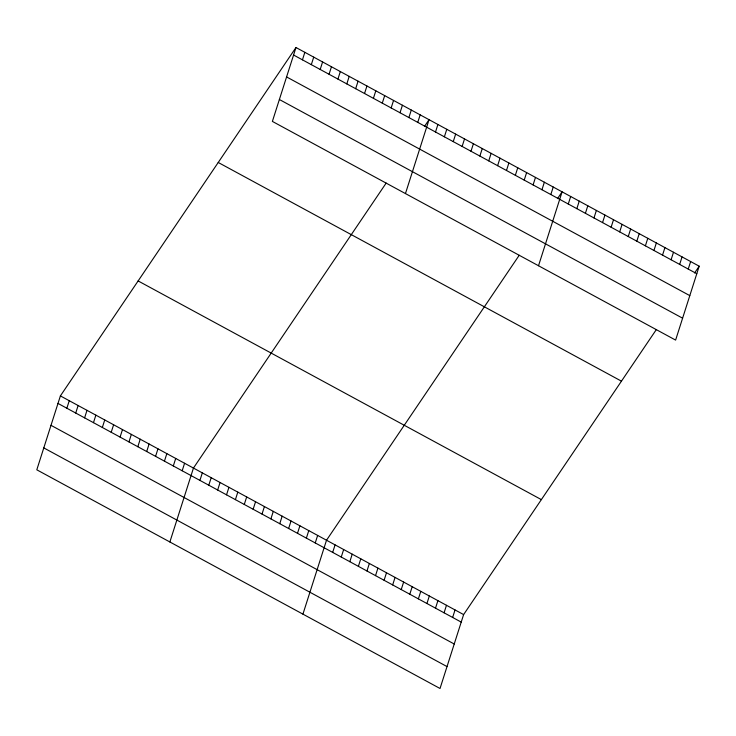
<?xml version="1.0" encoding="UTF-8"?>
<svg xmlns="http://www.w3.org/2000/svg" width="736" height="736" viewBox="0 0 736 736"><rect width="100%" height="100%" fill="white"/><g stroke="black" fill="none" stroke-linecap="round" stroke-linejoin="round"><path stroke-width="1.1" d="M295.973 47.509L272.384 121.412L675.611 340.096L699.2 266.193L295.973 47.509L60.389 395.904L36.8 469.807L440.027 688.491L463.616 614.588L656.328 329.599M66.856 408.232L69.258 400.715M75.725 413.043L78.126 405.518M84.603 417.855L86.995 410.329M93.472 422.666L95.873 415.141M102.341 427.478L104.742 419.952M111.21 432.29L113.611 424.764M120.088 437.092L122.48 429.576M128.956 441.904L131.358 434.387M137.825 446.715L140.226 439.199M146.694 451.527L149.095 444.01M155.572 456.338L157.964 448.822M164.441 461.15L166.842 453.634M302.45 59.837L304.842 52.32M173.31 465.962L175.711 458.445M311.319 64.648L313.72 57.132M182.178 470.773L184.58 463.257M320.188 69.46L322.589 61.944M169.869 541.972L193.448 468.068L386.161 183.08M329.056 74.272L331.458 66.755M199.925 480.396L202.326 472.88M337.925 79.083L340.326 71.567M208.794 485.208L211.195 477.692M346.803 83.895L349.204 76.369M217.663 490.02L220.064 482.503M355.672 88.706L358.073 81.181M226.532 494.831L228.933 487.315M364.541 93.518L366.942 85.992M235.41 499.643L237.802 492.117M373.41 98.33L375.811 90.804M244.278 504.454L246.68 496.929M382.288 103.132L384.68 95.616M253.147 509.266L255.548 501.74M391.156 107.944L393.558 100.427M262.016 514.078L264.417 506.552M400.025 112.755L402.426 105.239M270.894 518.889L273.286 511.364M408.894 117.567L411.295 110.05M279.763 523.692L282.164 516.175M417.772 122.378L420.164 114.862M288.632 528.503L291.033 520.987M405.453 193.577L429.042 119.674L424.47 126.436M297.5 533.315L299.902 525.798M435.51 132.002L437.911 124.485M306.378 538.126L308.77 530.61M444.378 136.813L446.78 129.297M315.247 542.938L317.648 535.422M453.256 141.625L455.648 134.108M302.928 614.137L326.517 540.233L519.23 255.245M332.681 552.396L335.082 544.879M462.125 146.436L464.526 138.92M341.256 557.042L343.657 549.525M470.994 151.248L473.395 143.732M349.821 561.697L352.222 554.171M479.863 156.06L482.264 148.543M358.386 566.343L360.787 558.817M488.732 160.871L491.133 153.355M366.96 570.989L369.362 563.472M497.61 165.683L500.011 158.166M375.526 575.635L377.927 568.118M506.478 170.494L508.88 162.969M384.1 580.281L386.492 572.764M515.347 175.306L517.748 167.78M392.665 584.927L395.066 577.41M524.216 180.118L526.617 172.592M401.23 589.573L403.632 582.056M533.094 184.929L535.486 177.404M409.805 594.219L412.197 586.702M541.963 189.741L544.364 182.215M418.37 598.865L420.771 591.348M550.832 194.543L553.233 187.027M426.935 603.52L429.336 595.994M538.513 265.751L562.102 191.838L557.529 198.6M435.51 608.166L437.911 600.64M568.275 204.01L570.676 196.484M444.075 612.812L446.476 605.296M576.84 208.656L579.241 201.13M452.64 617.458L455.041 609.942M585.405 213.302L587.806 205.776M593.98 217.948L596.381 210.432M602.545 222.594L604.946 215.078M611.119 227.24L613.511 219.724M619.684 231.886L622.086 224.37M628.25 236.532L630.651 229.016M636.824 241.178L639.216 233.662M645.389 245.833L647.79 238.308M653.954 250.479L656.356 242.954M662.529 255.125L664.93 247.609M671.094 259.771L673.495 252.255M679.659 264.417L682.06 256.901M688.234 269.063L690.635 261.547M694.628 272.955L699.2 266.193M293.572 55.025L696.799 273.709M286.58 76.93L689.807 295.624M279.376 99.507L682.603 318.191M218.233 162.472L621.46 381.165M138.129 280.931L541.356 499.615M60.389 395.904L463.616 614.588M57.988 403.42L461.214 622.104M50.996 425.325L454.222 644.009M43.792 447.902L447.019 666.586"/></g></svg>
